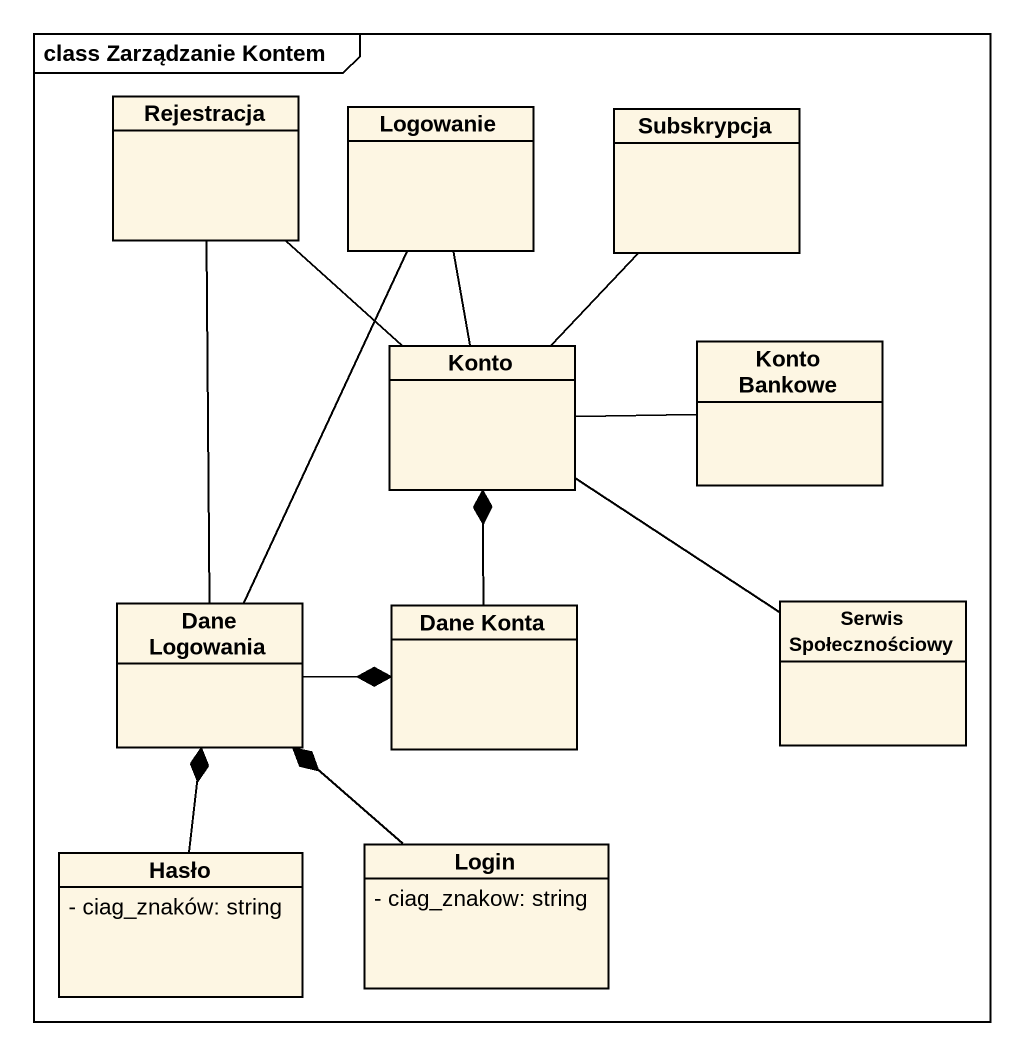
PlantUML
@startuml
mainframe class Zarządzanie Kontem
hide circle
hide empty members
skinparam classAttributeIconSize 0
class Rejestracja
class Logowanie
class Subskrypcja
class Konto
class "Konto Bankowe" as Konto_Bankowe
class "Dane Logowania" as Dane_Logowania
class "Dane Konta" as Dane_Konta
class "Serwis Społecznościowy" as Serwis_Społecznościowy
class Hasło {
  - ciag_znaków: string
}
class Login {
  - ciag_znakow: string
}
Rejestracja -- Konto
Rejestracja -- Dane_Logowania
Logowanie -- Konto
Logowanie -- Dane_Logowania
Subskrypcja -- Konto
Konto_Bankowe -left- Konto
Dane_Logowania -right-* Dane_Konta
Dane_Konta -up-* Konto
Serwis_Społecznościowy -up- Konto
Hasło -up-* Dane_Logowania
Login -up-* Dane_Logowania
@enduml
